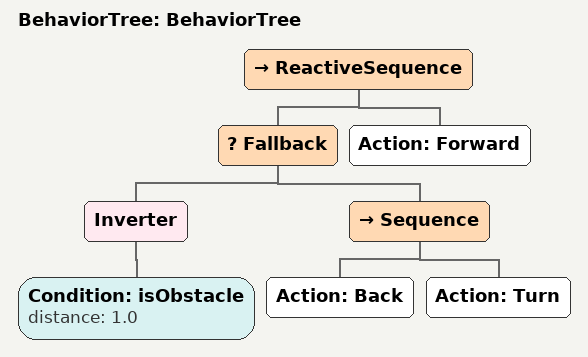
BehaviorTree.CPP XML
<?xml version="1.0"?>
<root main_tree_to_execute="BehaviorTree">
    <BehaviorTree ID="BehaviorTree">
        <ReactiveSequence>
            <Fallback>
                <Inverter>
                    <Condition ID="isObstacle" distance="1.0"/>
                </Inverter>
                <Sequence>
                    <Action ID="Back"/>
                    <Action ID="Turn"/>
                </Sequence>
            </Fallback>
            <Action ID="Forward"/>
        </ReactiveSequence>
    </BehaviorTree>
</root>
